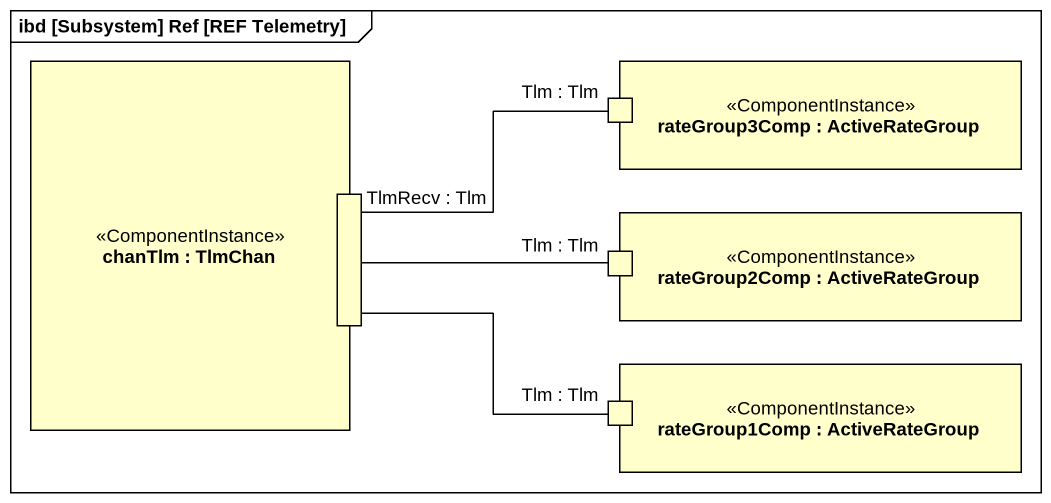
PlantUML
@startuml
mainframe ibd [Subsystem] Ref [REF Telemetry]
rectangle "chanTlm : TlmChan" as chanTlm <<ComponentInstance>> #FFFFCC {
  port "TlmRecv : Tlm" as TlmRecv_Tlm #FFFFCC
}
rectangle "rateGroup3Comp : ActiveRateGroup" as rateGroup3Comp <<ComponentInstance>> #FFFFCC {
  port "Tlm : Tlm" as Tlm_Tlm #FFFFCC
}
rectangle "rateGroup2Comp : ActiveRateGroup" as rateGroup2Comp <<ComponentInstance>> #FFFFCC {
  port "Tlm : Tlm" as Tlm_Tlm_2 #FFFFCC
}
rectangle "rateGroup1Comp : ActiveRateGroup" as rateGroup1Comp <<ComponentInstance>> #FFFFCC {
  port "Tlm : Tlm" as Tlm_Tlm_3 #FFFFCC
}
Tlm_Tlm -left- TlmRecv_Tlm
Tlm_Tlm_2 -left- TlmRecv_Tlm
Tlm_Tlm_3 -left- TlmRecv_Tlm
@enduml
